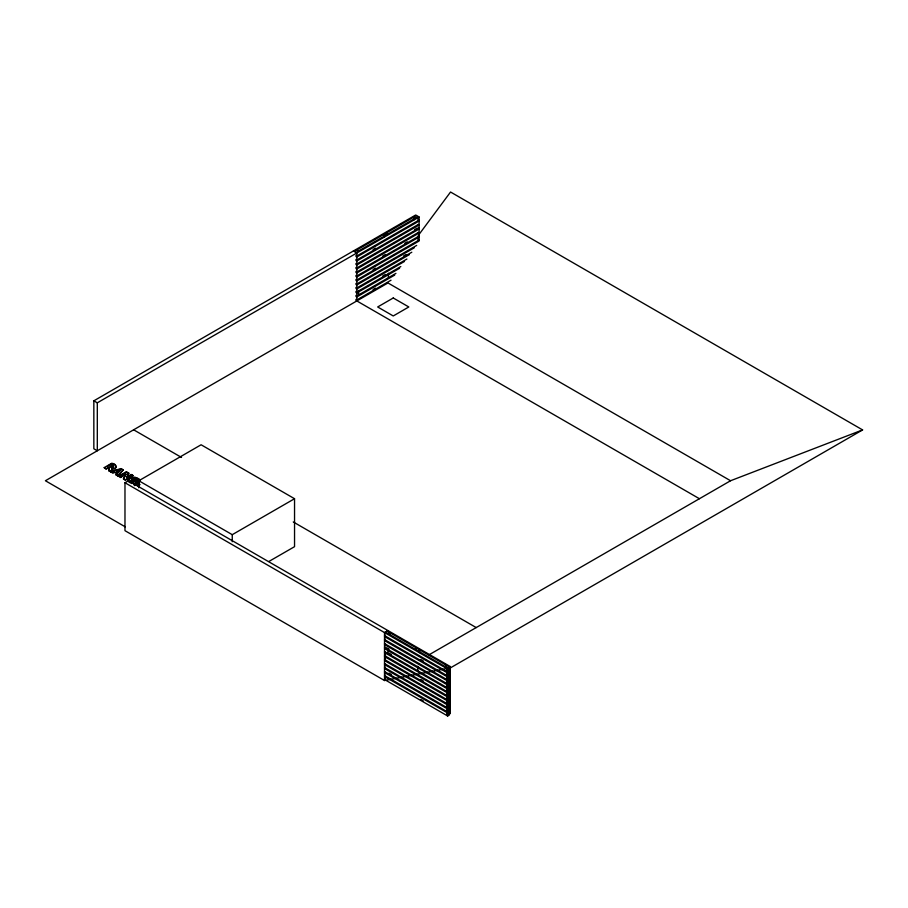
<?xml version="1.0" encoding="UTF-8"?>
<svg xmlns="http://www.w3.org/2000/svg" width="908" height="908" viewBox="0 0 908 908"><rect width="100%" height="100%" fill="white"/><g stroke="black" fill="none" stroke-linecap="round" stroke-linejoin="round"><path stroke-width="1.36" d="M385.378 660.275L385.378 651.819M449.392 668.447L449.392 714.982L447.667 715.981L447.667 668.038L385.378 632.07M128.323 481.024L129.356 478.788L132.035 477.46A4.892 2.826 0 0 1 135.122 477.267L138.845 478.777L140.127 480.741L138.845 479.276M130.877 481.354C131.081 477.926 137.857 477.597 138.095 481.263M113.738 467.007L112.24 465.634L110.209 466.814L112.24 465.134C115.747 466.247 111.616 468.222 110.209 466.315M111.843 468.312L111.185 472.137L111.843 468.312C117.393 469.754 117.45 463.716 111.752 463.25L104.204 467.609L106.088 469.198L108.858 467.597L109.528 467.983L108.858 467.098L106.088 468.698L104.204 467.609M119.754 469.459L110.924 471.49L121.014 468.607L123.091 469.799L118.085 476.121L116.145 474.998L117.211 473.84L114.839 472.466L112.83 473.079L108.869 470.798L109.528 467.484M108.869 470.798L109.312 468.925M126.791 476.927L131.115 474.43L132.852 475.429L131.115 474.929L126.791 477.426L128.709 473.045L126.382 471.695L118.835 476.053L120.571 477.551L125.837 474.021L120.571 477.052L118.835 476.053M126.791 477.426L128.709 473.045M132.852 475.928L125.304 480.287L123.477 478.732L125.837 474.021M123.477 479.231L125.837 474.521M130.945 480.979L134.668 479.152L137.925 480.775M418.985 234.525L450.55 192.019L862.6 429.915L450.538 667.811L384.515 680.523L124.975 530.681L124.975 482.738L128.437 480.741L450.255 666.54L450.255 669.536L449.392 670.036L449.392 668.038M118.085 476.121L123.091 469.799M118.165 472.807L119.879 470.423L118.165 472.807L116.621 471.411L119.879 470.423M116.145 474.998L117.211 473.34L114.839 471.967L112.83 472.58L108.869 470.299M128.766 479.855L129.356 479.288M419.121 217.023L97.304 402.823L97.304 450.777L93.842 448.779L93.842 400.825L415.66 215.026L419.121 217.023L419.121 220.02L355.97 256.487L356.833 256.987L419.121 221.019L419.121 224.015L355.97 260.483L356.833 260.982L419.121 225.014L419.121 228.022L355.97 264.478L356.833 264.977L419.121 229.02L419.121 232.017L355.97 268.473L356.833 268.972L419.121 233.016L419.121 236.012L355.97 272.468L356.833 272.968L419.121 237.011L419.121 240.007L355.97 276.463L356.833 276.963L419.121 241.006L418.259 240.507L418.259 236.273M354.245 251.493L416.534 215.525M355.97 252.492L418.259 216.524L418.259 220.757M373.075 249.609L375.515 248.202M414.593 229.633L417.033 228.226M382.836 255.954L385.287 254.546M404.82 243.265L407.272 241.857M373.075 269.585L375.515 268.178M416.681 245.41L355.97 280.459L356.833 280.958L414.241 247.816M403.606 255.954L406.046 254.546M411.801 252.231L355.97 284.454L356.833 284.953L409.349 254.637M406.909 259.041L355.97 288.449L356.833 288.948L404.469 261.447M382.836 275.93L385.287 274.522M400.803 266.566L355.97 292.444L356.833 292.944L399.588 268.269M395.922 273.376L355.97 296.439L356.833 296.939L394.696 275.079M373.075 289.573L375.515 288.154M355.97 300.435L391.03 280.197M107.439 466.235L111.752 463.75C117.45 464.215 117.393 470.253 111.843 468.812M118.835 476.552L126.382 472.194L128.709 473.545M123.477 478.732L125.304 479.787L132.852 475.429M132.568 480.831L134.032 482.171L132.568 481.331L133.987 480.014L137.278 481.921L133.567 484.566L137.278 481.921M132.568 481.331L133.987 480.014M130.956 481.229L132.557 482.534L134.032 481.671M138.822 487.789L138.822 480.741L201.111 444.772L294.544 498.719L294.544 546.673L268.893 561.473M138.357 481.263L140.127 480.241M134.566 485.133L138.879 482.647M134.566 485.632L138.879 483.147M139.798 484.293L137.891 485.894L139.798 484.793M138.822 480.741L232.255 534.676L294.544 498.719M387.966 630.572L384.515 632.57L384.515 680.523M385.378 635.067L384.515 635.566L447.667 672.034L447.667 675.03L446.793 675.529L446.793 672.533L384.515 636.565L385.378 636.065M387.966 633.568L389.702 632.57L389.702 635.396M385.378 639.073L384.515 639.572L447.667 676.029L447.667 679.025L446.793 679.525L446.793 676.528L384.515 640.571L385.378 640.072M385.378 644.067L384.515 644.567L446.793 680.523L447.667 680.024L447.667 683.02L446.793 683.52L446.793 680.523M385.378 647.063L384.515 647.563L447.667 684.019L447.667 687.015L446.793 687.515L446.793 684.519L384.515 648.562L385.378 648.062M385.378 652.058L384.515 652.557L446.793 688.514L447.667 688.014L447.667 691.011L446.793 691.51L446.793 688.514M385.378 655.054L384.515 655.553L447.667 692.01L447.667 695.006L446.793 695.505L446.793 692.509L384.515 656.552L385.378 656.053M385.378 659.049L384.515 659.548L447.667 696.005L447.667 699.001L446.793 699.5L446.793 696.504L384.515 660.547L385.378 660.048M385.378 664.043L384.515 664.543L446.793 700.499L447.667 700L447.667 702.996L446.793 703.496L446.793 700.499M415.217 649.311L416.954 648.312M385.378 667.04L384.515 667.539L447.667 703.995L447.667 706.991L446.793 707.491L446.793 704.495L384.515 668.538L385.378 668.038M417.816 650.809L419.541 649.81L419.541 652.625M385.378 672.034L384.515 672.533L446.793 708.49L447.667 707.99L447.667 710.987L446.793 711.486L446.793 708.49M385.378 675.03L384.515 675.529L447.667 711.986L447.667 714.982L446.793 715.481L446.793 712.485L384.515 676.528L385.378 676.029M385.378 679.025L384.515 679.525L447.667 715.981M429.007 654.827L730.565 480.741L862.6 429.915M445.068 666.54L446.793 665.541M124.975 482.738L446.793 668.538L450.255 666.54M446.793 672.533L447.667 672.034M446.793 676.528L447.667 676.029M446.793 684.519L447.667 684.019M446.793 692.509L447.667 692.01M446.793 696.504L447.667 696.005M446.793 704.495L447.667 703.995M446.793 712.485L447.667 711.986M130.173 478.732L131.081 478.289M116.621 471.91L119.879 470.923M136.121 477.96L135.122 477.767A4.892 2.826 0 0 0 132.035 477.96M130.956 483.169L131.887 483.544M137.097 478.289L138.027 478.754M415.66 218.022L413.935 217.023L413.935 219.849M418.259 219.52L419.121 220.02M418.259 220.519L419.121 221.019M418.259 224.514L419.121 225.014M418.259 227.522L419.121 228.022M418.259 228.521L419.121 229.02M418.259 232.516L419.121 233.016M418.259 235.512L419.121 236.012M418.259 236.511L419.121 237.011M418.259 239.508L419.121 240.007M386.683 232.766L388.408 233.765M385.821 235.263L384.084 234.264L384.084 237.079M356.833 249.995L358.569 250.994M353.371 250.994L356.833 252.992L356.833 300.934L699.41 498.719M355.97 255.488L356.833 255.988M355.97 259.484L356.833 259.983M355.97 263.479L356.833 263.978M730.554 480.741L387.977 282.956L45.4 480.741L125.213 526.822M355.97 267.474L356.833 267.974M355.97 271.469L356.833 271.969M355.97 275.464L356.833 275.964M355.97 279.46L356.833 279.959M355.97 283.455L356.833 283.954M355.97 287.45L356.833 287.95M355.97 291.445L356.833 291.945M355.97 295.441L356.833 295.94M355.97 299.436L356.833 299.935M93.842 400.825L97.304 402.823M133.635 429.802L181.532 457.45M293.261 521.952L476.212 627.576M123.091 470.299L121.014 468.607M135.088 481.149L137.278 482.42M116.621 471.411L118.165 472.308M116.145 474.498L118.085 475.622M387.103 631.071L449.392 667.04M420.79 659.514L423.241 660.922M384.515 643.568L447.667 680.024M386.592 647.767L389.044 649.175M389.044 653.17L391.484 654.577M384.515 651.558L447.667 688.014M420.79 679.49L423.241 680.909M384.515 663.544L447.667 700M389.044 673.146L391.484 674.565M384.515 671.534L447.667 707.99M420.79 699.478L423.241 700.885M132.057 482.761L131.183 482.08M129.345 482.227L130.128 482.75M128.448 481.115L128.788 481.683M130.877 480.854L130.956 481.728M138.095 480.763L138.186 481.66M128.323 480.525L128.448 481.615M447.667 668.038L447.667 671.035L446.793 671.534L446.793 668.538M417.816 666.313L417.816 670.547M388.408 273.251L388.408 277.473M387.966 649.084L387.966 653.317M385.378 675.79L385.378 680.024M358.569 290.481L358.569 294.714M232.255 534.676L232.255 541.736M393.243 297.983L377.671 306.972L393.243 315.961L408.816 306.972L393.243 297.983M450.255 670.535L449.392 671.035L449.392 674.031L450.255 673.532L450.255 670.535M450.255 674.53L449.392 675.03L449.392 678.026L450.255 677.527L450.255 674.53M450.255 678.526L449.392 679.025L449.392 682.021L450.255 681.522L450.255 678.526M450.255 682.521L449.392 683.02L449.392 686.017L450.255 685.517L450.255 682.521M450.255 686.516L449.392 687.015L449.392 690.012L450.255 689.513L450.255 686.516M450.255 690.511L449.392 691.011L449.392 694.007L450.255 693.508L450.255 690.511M450.255 694.506L449.392 695.006L449.392 698.002L450.255 697.503L450.255 694.506M450.255 698.502L449.392 699.001L449.392 701.998L450.255 701.498L450.255 698.502M450.255 702.497L449.392 702.996L449.392 705.993L450.255 705.493L450.255 702.497M450.255 706.492L449.392 706.991L449.392 709.988L450.255 709.489L450.255 706.492M450.255 710.487L449.392 710.987L449.392 713.983L450.255 713.484L450.255 710.487"/></g></svg>
